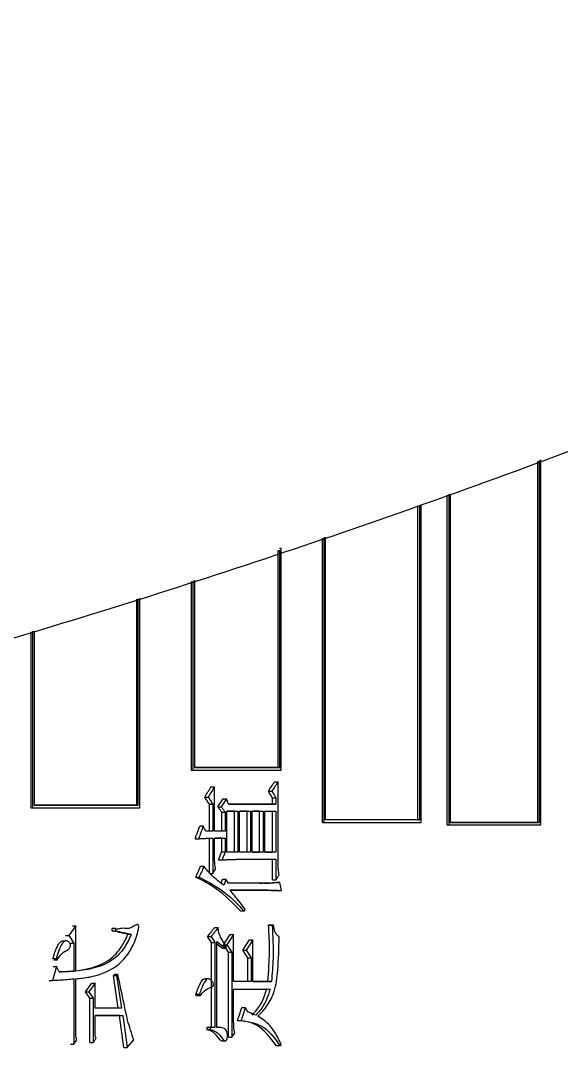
# Model space of a CAD drawing. Header units: millimetres. Extents: x 1953 to 4389, y 564 to 2287.
# Drawn here: x 2987.63 to 2998.45, y 829.46 to 850 of the extents above; entities that cross this region are included whole.
import ezdxf

# ---------------------------------------------------------------- set-up
doc = ezdxf.new("R2010")
doc.units = ezdxf.units.MM

msp = doc.modelspace()

# ---------------------------------------------------------------- linework, layer by layer
at = {"color": 7, "linetype": 'Continuous', "lineweight": 25}
for p, q in [((2997.968, 841.184), (2997.968, 833.957)), ((2998.007, 833.957), (2998.007, 841.199)), ((2998.035, 833.907), (2998.035, 841.21)), ((2996.156, 840.508), (2996.156, 833.907)), ((2996.194, 840.523), (2996.194, 833.907)), ((2996.224, 840.534), (2996.224, 833.957)), ((2995.571, 840.29), (2995.571, 834.007)), ((2995.608, 840.304), (2995.608, 834.007)), ((2995.639, 833.957), (2995.639, 840.315)), ((2993.695, 839.655), (2993.695, 833.957)), ((2993.727, 834.007), (2993.727, 839.666)), ((2992.81, 839.446), (2992.846, 839.446)), ((2992.846, 835.005), (2992.846, 839.446)), ((2993.659, 839.643), (2993.659, 833.957)), ((2992.778, 839.396), (2992.814, 839.396)), ((2992.778, 839.396), (2992.778, 835.055)), ((2992.814, 835.055), (2992.814, 839.396)), ((2991.042, 838.78), (2991.042, 835.005)), ((2991.076, 838.791), (2991.076, 835.005)), ((2991.109, 838.802), (2991.109, 835.055)), ((2989.953, 838.421), (2989.953, 834.302)), ((2989.986, 834.302), (2989.986, 838.432)), ((2990.02, 834.252), (2990.02, 838.443)), ((2987.84, 837.773), (2987.84, 834.252)), ((2987.872, 837.782), (2987.872, 834.252)), ((2987.906, 837.792), (2987.906, 834.302)), ((2991.042, 835.005), (2992.81, 835.005)), ((2991.042, 835.005), (2991.076, 835.005)), ((2991.076, 835.005), (2992.846, 835.005)), ((2991.109, 835.055), (2992.814, 835.055)), ((2992.778, 835.055), (2991.109, 835.055)), ((2992.778, 835.055), (2992.814, 835.055)), ((2992.81, 835.005), (2992.846, 835.005)), ((2992.71, 834.767), (2992.78, 834.767)), ((2991.442, 834.67), (2991.511, 834.67)), ((2991.511, 833.783), (2991.511, 834.67)), ((2992.585, 834.583), (2992.656, 834.583)), ((2991.315, 834.464), (2991.383, 834.464)), ((2991.407, 834.324), (2991.476, 834.324)), ((2991.407, 833.783), (2991.407, 834.324)), ((2991.476, 834.324), (2991.476, 833.783)), ((2991.683, 834.432), (2991.752, 834.432)), ((2992.739, 834.324), (2991.787, 834.324)), ((2991.787, 834.324), (2992.668, 834.324)), ((2992.668, 834.453), (2992.739, 834.453)), ((2992.668, 834.324), (2992.668, 834.453)), ((2992.668, 834.324), (2992.739, 834.324)), ((2992.739, 834.453), (2992.739, 834.324)), ((2987.84, 834.252), (2989.986, 834.252)), ((2987.84, 834.252), (2987.872, 834.252)), ((2989.953, 834.302), (2989.986, 834.302)), ((2989.986, 834.252), (2990.02, 834.252)), ((2991.577, 834.269), (2991.646, 834.269)), ((2991.654, 834.161), (2991.724, 834.161)), ((2991.654, 833.783), (2991.654, 834.161)), ((2991.724, 834.161), (2991.724, 833.783)), ((2991.759, 833.361), (2991.759, 834.183)), ((2991.759, 834.183), (2991.977, 834.183)), ((2991.908, 834.183), (2991.759, 834.183)), ((2991.908, 834.183), (2991.977, 834.183)), ((2991.908, 833.361), (2991.908, 834.183)), ((2991.977, 834.183), (2991.977, 833.361)), ((2992.012, 833.361), (2992.012, 834.183)), ((2992.012, 834.183), (2992.23, 834.183)), ((2992.16, 834.183), (2992.012, 834.183)), ((2992.16, 834.183), (2992.23, 834.183)), ((2992.16, 833.361), (2992.16, 834.183)), ((2992.23, 834.183), (2992.23, 833.361)), ((2992.265, 833.361), (2992.265, 834.183)), ((2992.265, 834.183), (2992.482, 834.183)), ((2992.411, 834.183), (2992.265, 834.183)), ((2992.411, 834.183), (2992.482, 834.183)), ((2992.411, 833.361), (2992.411, 834.183)), ((2992.482, 834.183), (2992.482, 833.361)), ((2992.516, 833.361), (2992.516, 834.183)), ((2992.516, 834.183), (2992.739, 834.183)), ((2992.668, 833.361), (2992.668, 834.183)), ((2992.739, 834.183), (2992.739, 833.361)), ((2993.659, 833.957), (2995.601, 833.957)), ((2993.695, 833.957), (2993.659, 833.957)), ((2995.571, 834.007), (2995.608, 834.007)), ((2996.156, 833.907), (2997.997, 833.907)), ((2996.156, 833.907), (2996.194, 833.907)), ((2997.968, 833.957), (2998.007, 833.957)), ((2997.997, 833.907), (2998.035, 833.907)), ((2991.284, 833.88), (2991.215, 833.88)), ((2991.476, 833.783), (2991.334, 833.783)), ((2991.724, 833.783), (2991.511, 833.783)), ((2991.123, 833.631), (2991.191, 833.631)), ((2991.407, 832.939), (2991.407, 833.642)), ((2991.476, 833.642), (2991.476, 832.939)), ((2991.511, 833.642), (2991.724, 833.642)), ((2991.511, 833.242), (2991.511, 833.642)), ((2991.654, 833.642), (2991.511, 833.642)), ((2991.654, 833.642), (2991.724, 833.642)), ((2991.654, 833.372), (2991.654, 833.642)), ((2991.724, 833.642), (2991.724, 833.372)), ((2991.654, 833.372), (2991.724, 833.372)), ((2991.977, 833.361), (2991.759, 833.361)), ((2992.23, 833.361), (2992.012, 833.361)), ((2992.482, 833.361), (2992.265, 833.361)), ((2992.265, 833.361), (2992.411, 833.361)), ((2992.482, 833.361), (2992.411, 833.361)), ((2992.739, 833.361), (2992.516, 833.361)), ((2992.516, 833.361), (2992.668, 833.361)), ((2992.739, 833.361), (2992.668, 833.361)), ((2991.229, 833.08), (2991.298, 833.08)), ((2991.591, 833.209), (2991.66, 833.209)), ((2991.956, 833.22), (2992.739, 833.22)), ((2992.668, 832.809), (2992.668, 833.22)), ((2992.739, 833.22), (2992.739, 832.809)), ((2991.407, 832.939), (2991.476, 832.939)), ((2991.137, 832.863), (2991.205, 832.863)), ((2991.668, 832.82), (2991.738, 832.82)), ((2991.787, 832.744), (2991.738, 832.82)), ((2992.488, 832.744), (2991.787, 832.744)), ((2992.418, 832.744), (2992.464, 832.744)), ((2992.668, 832.809), (2992.739, 832.809)), ((2992.815, 832.755), (2992.744, 832.755)), ((2992.85, 832.593), (2992.815, 832.755)), ((2991.815, 832.604), (2992.516, 832.604)), ((2992.446, 832.604), (2991.815, 832.604)), ((2992.446, 832.604), (2992.516, 832.604)), ((2992.779, 832.593), (2992.85, 832.593)), ((2992.104, 832.182), (2992.034, 832.182)), ((2992.104, 832.182), (2992.125, 832.214)), ((2988.736, 831.89), (2988.595, 831.695)), ((2988.671, 831.89), (2988.736, 831.89)), ((2988.736, 830.981), (2988.736, 831.89)), ((2991.513, 831.857), (2991.582, 831.857)), ((2992.592, 831.901), (2992.662, 831.901)), ((2992.62, 831.901), (2992.592, 831.901)), ((2992.69, 831.901), (2992.62, 831.901)), ((2992.69, 831.901), (2992.662, 831.901)), ((2988.53, 831.695), (2988.595, 831.695)), ((2988.595, 831.695), (2988.699, 831.544)), ((2989.532, 831.836), (2989.466, 831.836)), ((2989.466, 831.792), (2989.466, 831.836)), ((2989.466, 831.792), (2989.532, 831.792)), ((2989.532, 831.836), (2989.532, 831.792)), ((2989.846, 831.717), (2989.779, 831.717)), ((2991.371, 831.673), (2991.44, 831.673)), ((2991.449, 831.554), (2991.371, 831.673)), ((2991.44, 831.673), (2991.518, 831.554)), ((2991.69, 831.511), (2991.823, 831.717)), ((2991.893, 831.717), (2991.759, 831.511)), ((2991.823, 831.717), (2991.893, 831.717)), ((2991.893, 830.775), (2991.893, 831.717)), ((2988.525, 831.584), (2988.459, 831.584)), ((2988.634, 831.544), (2988.699, 831.544)), ((2988.699, 831.544), (2988.699, 830.981)), ((2991.449, 831.554), (2991.518, 831.554)), ((2991.449, 829.856), (2991.449, 831.554)), ((2991.518, 831.554), (2991.518, 829.856)), ((2991.554, 831.576), (2991.738, 831.435)), ((2991.554, 829.856), (2991.554, 831.576)), ((2991.668, 831.435), (2991.554, 831.523)), ((2991.738, 831.435), (2991.668, 831.435)), ((2991.69, 831.511), (2991.759, 831.511)), ((2991.788, 831.36), (2991.69, 831.511)), ((2991.738, 831.435), (2991.752, 831.468)), ((2991.759, 831.511), (2991.858, 831.36)), ((2992.076, 831.403), (2992.209, 831.608)), ((2992.279, 831.608), (2992.146, 831.403)), ((2992.209, 831.608), (2992.279, 831.608)), ((2992.279, 830.775), (2992.279, 831.608)), ((2991.788, 831.36), (2991.858, 831.36)), ((2991.788, 829.661), (2991.788, 831.36)), ((2991.858, 831.36), (2991.858, 829.661)), ((2992.076, 831.403), (2992.146, 831.403)), ((2992.174, 831.251), (2992.076, 831.403)), ((2992.146, 831.403), (2992.244, 831.251)), ((2992.174, 831.251), (2992.244, 831.251)), ((2992.174, 830.775), (2992.174, 831.251)), ((2992.244, 831.251), (2992.244, 830.775)), ((2988.35, 831.078), (2988.268, 830.797)), ((2988.285, 831.078), (2988.35, 831.078)), ((2988.3, 831.208), (2988.365, 831.208)), ((2988.402, 830.97), (2988.35, 831.078)), ((2988.634, 830.981), (2988.699, 830.981)), ((2988.699, 830.83), (2988.699, 829.521)), ((2988.736, 829.737), (2988.736, 830.83)), ((2989.509, 830.916), (2989.488, 830.894)), ((2989.488, 830.894), (2989.554, 830.894)), ((2989.583, 830.245), (2989.488, 830.894)), ((2989.576, 830.916), (2989.509, 830.916)), ((2989.576, 830.916), (2989.554, 830.894)), ((2989.554, 830.894), (2989.649, 830.245)), ((2991.39, 830.831), (2991.321, 830.831)), ((2988.203, 830.797), (2988.268, 830.797)), ((2988.93, 830.57), (2989.055, 830.743)), ((2989.121, 830.743), (2988.995, 830.57)), ((2989.055, 830.743), (2989.121, 830.743)), ((2989.121, 830.245), (2989.121, 830.743)), ((2992.244, 830.775), (2991.893, 830.775)), ((2991.893, 829.964), (2991.893, 830.624)), ((2991.893, 830.624), (2992.621, 830.624)), ((2992.649, 830.775), (2992.279, 830.775)), ((2992.279, 830.775), (2992.578, 830.775)), ((2992.578, 830.775), (2992.649, 830.775)), ((2988.93, 830.57), (2988.995, 830.57)), ((2989.018, 830.44), (2988.93, 830.57)), ((2988.995, 830.57), (2989.084, 830.44)), ((2989.018, 830.44), (2989.084, 830.44)), ((2989.018, 829.553), (2989.018, 830.44)), ((2991.205, 830.516), (2991.137, 830.516)), ((2991.151, 830.494), (2991.137, 830.516)), ((2991.151, 830.494), (2991.22, 830.494)), ((2991.205, 830.516), (2991.22, 830.494)), ((2989.649, 830.245), (2989.121, 830.245)), ((2992.055, 830.256), (2992.125, 830.256)), ((2989.121, 830.094), (2989.678, 830.094)), ((2989.121, 829.769), (2989.121, 830.094)), ((2989.612, 830.094), (2989.121, 830.094)), ((2989.612, 830.094), (2989.678, 830.094)), ((2989.699, 829.456), (2989.612, 830.094)), ((2989.678, 830.094), (2989.766, 829.456)), ((2991.971, 829.997), (2992.041, 829.997)), ((2991.357, 829.856), (2991.357, 829.813)), ((2991.426, 829.856), (2991.357, 829.856)), ((2991.357, 829.813), (2991.426, 829.813)), ((2991.426, 829.856), (2991.426, 829.813)), ((2991.518, 829.856), (2991.426, 829.856)), ((2991.585, 829.857), (2991.554, 829.857)), ((2988.699, 829.521), (2988.759, 829.607)), ((2989.766, 829.456), (2989.897, 829.607)), ((2991.647, 829.588), (2991.717, 829.588)), ((2991.788, 829.661), (2991.858, 829.661)), ((2991.858, 829.661), (2991.914, 829.748)), ((2988.634, 829.521), (2988.699, 829.521)), ((2989.018, 829.553), (2989.084, 829.553)), ((2989.699, 829.456), (2989.766, 829.456)), ((2992.822, 829.488), (2992.751, 829.488)), ((2992.822, 829.488), (2992.843, 829.51))]:
    msp.add_line(p, q, dxfattribs=at)
at = {"color": 7, "linetype": 'Continuous', "lineweight": 25, "flags": 128}
for points in [[(2992.78, 833.166), (2992.78, 833.761), (2992.78, 834.767)], [(2991.787, 834.324), (2991.769, 834.378), (2991.752, 834.432)], [(2991.738, 832.82), (2991.722, 832.775), (2991.708, 832.738), (2991.695, 832.701)], [(2988.342, 831.23), (2988.319, 831.23), (2988.298, 831.23), (2988.278, 831.23)], [(2988.342, 831.23), (2988.354, 831.219), (2988.365, 831.208)], [(2989.084, 830.44), (2989.084, 829.997), (2989.084, 829.553)]]:
    msp.add_lwpolyline(points, dxfattribs=at)
at = {"color": 7, "linetype": 'Continuous', "lineweight": 25}
for points, knots in [([(2938.32, 830.528), (2940.88, 830.553), (2944.46, 830.588), (2949.73, 830.867), (2954.194, 831.202), (2959.51, 831.768), (2965.079, 832.541), (2970.892, 833.551), (2976.864, 834.807), (2982.94, 836.318), (2989.078, 838.088), (2995.243, 840.123), (3001.406, 842.422), (3007.543, 844.987), (3013.631, 847.818), (3019.651, 850.911), (3025.584, 854.266), (3031.413, 857.878), (3037.123, 861.744), (3042.698, 865.858), (3048.125, 870.215), (3053.391, 874.809), (3058.482, 879.634), (3063.387, 884.682), (3068.094, 889.944), (3072.592, 895.414), (3076.87, 901.083), (3080.919, 906.94), (3084.729, 912.977), (3088.29, 919.182), (3091.595, 925.547), (3094.636, 932.06), (3097.405, 938.709), (3099.896, 945.483), (3102.101, 952.371), (3104.016, 959.36), (3105.634, 966.437), (3106.952, 973.591), (3107.965, 980.808), (3108.67, 988.075), (3109.062, 995.379), (3109.141, 1002.707), (3108.904, 1010.045), (3108.35, 1017.38), (3107.478, 1024.698), (3106.288, 1031.985), (3104.78, 1039.227), (3102.954, 1046.412), (3100.814, 1053.525), (3098.36, 1060.552), (3095.595, 1067.481), (3092.523, 1074.297), (3089.146, 1080.988), (3085.468, 1087.54), (3081.494, 1093.94), (3077.229, 1100.175), (3072.678, 1106.233), (3067.846, 1112.101), (3062.739, 1117.768), (3057.362, 1123.22), (3051.916, 1128.268), (3046.442, 1132.92), (3040.984, 1137.19), (3035.359, 1141.232), (3029.578, 1145.04), (3023.65, 1148.609), (3017.588, 1151.931), (3011.402, 1155.001), (3005.105, 1157.814), (2998.712, 1160.366), (2992.237, 1162.652), (2985.699, 1164.669), (2979.124, 1166.411), (2972.551, 1167.876), (2966.057, 1169.057), (2959.768, 1169.955), (2954.244, 1170.538), (2949.361, 1170.906), (2944.537, 1171.145), (2938.563, 1171.262), (2933.046, 1171.152), (2927.777, 1170.88), (2923.312, 1170.543), (2917.996, 1169.978), (2912.427, 1169.204), (2906.614, 1168.194), (2900.643, 1166.938), (2894.567, 1165.428), (2888.429, 1163.657), (2882.263, 1161.623), (2876.1, 1159.323), (2869.963, 1156.758), (2863.875, 1153.928), (2857.855, 1150.834), (2851.923, 1147.479), (2846.093, 1143.867), (2840.384, 1140.002), (2834.808, 1135.888), (2829.381, 1131.53), (2824.115, 1126.936), (2819.024, 1122.112), (2814.119, 1117.064), (2809.412, 1111.801), (2804.914, 1106.331), (2800.636, 1100.663), (2796.587, 1094.806), (2792.778, 1088.769), (2789.216, 1082.563), (2785.911, 1076.198), (2782.869, 1069.686), (2780.107, 1063.035), (2777.77, 1056.753), (2776.491, 1052.648), (2775.928, 1050.839)], [0, 0, 0, 0, 0.010207, 0.014274, 0.021037, 0.028056, 0.035587, 0.043451, 0.051578, 0.059911, 0.06841, 0.077044, 0.085791, 0.094634, 0.103558, 0.112554, 0.121612, 0.130726, 0.13989, 0.149098, 0.158347, 0.167633, 0.176954, 0.186306, 0.195688, 0.205098, 0.214535, 0.223996, 0.233481, 0.242989, 0.252518, 0.262068, 0.271639, 0.281229, 0.290838, 0.300466, 0.310113, 0.319778, 0.329461, 0.339162, 0.348881, 0.358618, 0.368373, 0.378146, 0.387938, 0.397748, 0.407578, 0.417427, 0.427296, 0.437185, 0.447097, 0.457031, 0.466988, 0.47697, 0.486979, 0.497016, 0.507082, 0.517181, 0.527315, 0.537488, 0.547704, 0.556915, 0.566123, 0.575327, 0.584526, 0.593719, 0.602905, 0.612082, 0.621247, 0.630396, 0.639524, 0.64862, 0.657668, 0.666638, 0.675463, 0.683979, 0.691963, 0.697606, 0.703501, 0.71122, 0.721427, 0.725494, 0.732257, 0.739276, 0.746807, 0.754671, 0.762798, 0.771131, 0.77963, 0.788264, 0.797011, 0.805853, 0.814778, 0.823774, 0.832832, 0.841946, 0.85111, 0.860318, 0.869567, 0.878853, 0.888174, 0.897526, 0.906908, 0.916318, 0.925755, 0.935216, 0.944701, 0.954208, 0.963738, 0.973288, 0.982858, 0.992449, 1, 1, 1, 1]), ([(2992.585, 834.583), (2992.606, 834.614), (2992.648, 834.675), (2992.689, 834.736), (2992.71, 834.767)], [0, 0, 0, 0, 0.499999, 1, 1, 1, 1]), ([(2992.78, 834.767), (2992.76, 834.736), (2992.718, 834.675), (2992.676, 834.614), (2992.656, 834.583)], [0, 0, 0, 0, 0.5, 1, 1, 1, 1]), ([(2991.315, 834.464), (2991.336, 834.498), (2991.378, 834.567), (2991.421, 834.635), (2991.442, 834.67)], [0, 0, 0, 0, 0.499999, 1, 1, 1, 1]), ([(2991.511, 834.67), (2991.49, 834.635), (2991.447, 834.567), (2991.405, 834.498), (2991.383, 834.464)], [0, 0, 0, 0, 0.5, 1, 1, 1, 1]), ([(2992.668, 834.453), (2992.654, 834.475), (2992.627, 834.518), (2992.599, 834.562), (2992.585, 834.583)], [0, 0, 0, 0, 0.5, 1, 1, 1, 1]), ([(2992.656, 834.583), (2992.669, 834.562), (2992.697, 834.518), (2992.725, 834.475), (2992.739, 834.453)], [0, 0, 0, 0, 0.499999, 1, 1, 1, 1]), ([(2991.407, 834.324), (2991.391, 834.347), (2991.361, 834.394), (2991.33, 834.441), (2991.315, 834.464)], [0, 0, 0, 0, 0.5, 1, 1, 1, 1]), ([(2991.383, 834.464), (2991.399, 834.441), (2991.43, 834.394), (2991.46, 834.347), (2991.476, 834.324)], [0, 0, 0, 0, 0.499999, 1, 1, 1, 1]), ([(2991.577, 834.269), (2991.594, 834.297), (2991.63, 834.351), (2991.665, 834.405), (2991.683, 834.432)], [0, 0, 0, 0, 0.499999, 1, 1, 1, 1]), ([(2991.752, 834.432), (2991.734, 834.405), (2991.699, 834.351), (2991.663, 834.297), (2991.646, 834.269)], [0, 0, 0, 0, 0.4999992, 1, 1, 1, 1]), ([(2987.872, 834.252), (2988.089, 834.252), (2988.525, 834.252), (2989.242, 834.252), (2989.737, 834.252), (2990.02, 834.252)], [0, 0, 0, 0, 0.300081, 0.600162, 1, 1, 1, 1]), ([(2987.906, 834.302), (2988.124, 834.302), (2988.559, 834.302), (2989.253, 834.302), (2989.726, 834.302), (2989.986, 834.302)], [0, 0, 0, 0, 0.309921, 0.619841, 1, 1, 1, 1]), ([(2989.953, 834.302), (2989.782, 834.302), (2989.44, 834.302), (2988.761, 834.302), (2988.246, 834.302), (2987.906, 834.302)], [0, 0, 0, 0, 0.2539403, 0.5078807, 1, 1, 1, 1]), ([(2991.654, 834.161), (2991.641, 834.179), (2991.615, 834.215), (2991.59, 834.251), (2991.577, 834.269)], [0, 0, 0, 0, 0.5, 1, 1, 1, 1]), ([(2991.646, 834.269), (2991.659, 834.251), (2991.685, 834.215), (2991.711, 834.179), (2991.724, 834.161)], [0, 0, 0, 0, 0.499999, 1, 1, 1, 1]), ([(2993.695, 833.957), (2993.893, 833.957), (2994.288, 833.957), (2994.937, 833.957), (2995.384, 833.957), (2995.639, 833.957)], [0, 0, 0, 0, 0.300081, 0.600162, 1, 1, 1, 1]), ([(2995.608, 834.007), (2995.417, 834.007), (2995.034, 834.007), (2994.408, 834.007), (2993.969, 834.007), (2993.727, 834.007)], [0, 0, 0, 0, 0.3099206, 0.6198411, 1, 1, 1, 1]), ([(2995.571, 834.007), (2995.417, 834.007), (2995.109, 834.007), (2994.497, 834.007), (2994.032, 834.007), (2993.727, 834.007)], [0, 0, 0, 0, 0.254867, 0.509735, 1, 1, 1, 1]), ([(2996.194, 833.907), (2996.381, 833.907), (2996.756, 833.907), (2997.371, 833.907), (2997.794, 833.907), (2998.035, 833.907)], [0, 0, 0, 0, 0.300081, 0.600162, 1, 1, 1, 1]), ([(2996.224, 833.957), (2996.411, 833.957), (2996.786, 833.957), (2997.381, 833.957), (2997.784, 833.957), (2998.007, 833.957)], [0, 0, 0, 0, 0.309921, 0.619841, 1, 1, 1, 1]), ([(2997.968, 833.957), (2997.822, 833.957), (2997.53, 833.957), (2996.952, 833.957), (2996.512, 833.957), (2996.224, 833.957)], [0, 0, 0, 0, 0.25537, 0.51074, 1, 1, 1, 1]), ([(2991.123, 833.631), (2991.138, 833.673), (2991.169, 833.756), (2991.2, 833.839), (2991.215, 833.88)], [0, 0, 0, 0, 0.5, 1, 1, 1, 1]), ([(2991.284, 833.88), (2991.268, 833.839), (2991.238, 833.756), (2991.207, 833.673), (2991.191, 833.631)], [0, 0, 0, 0, 0.499999, 1, 1, 1, 1]), ([(2991.334, 833.783), (2991.325, 833.799), (2991.309, 833.831), (2991.292, 833.864), (2991.284, 833.88)], [0, 0, 0, 0, 0.500001, 1, 1, 1, 1]), ([(2991.191, 833.631), (2991.217, 833.633), (2991.27, 833.637), (2991.365, 833.641), (2991.433, 833.642), (2991.476, 833.642)], [0, 0, 0, 0, 0.276869, 0.553757, 1, 1, 1, 1]), ([(2991.591, 833.209), (2991.601, 833.236), (2991.623, 833.291), (2991.644, 833.345), (2991.654, 833.372)], [0, 0, 0, 0, 0.499999, 1, 1, 1, 1]), ([(2991.724, 833.372), (2991.713, 833.345), (2991.692, 833.291), (2991.671, 833.236), (2991.66, 833.209)], [0, 0, 0, 0, 0.5, 1, 1, 1, 1]), ([(2991.137, 832.863), (2991.149, 832.892), (2991.171, 832.943), (2991.202, 833.015), (2991.22, 833.058), (2991.229, 833.08)], [0, 0, 0, 0, 0.402506, 0.701253, 1, 1, 1, 1]), ([(2991.298, 833.08), (2991.286, 833.051), (2991.264, 833), (2991.233, 832.928), (2991.215, 832.885), (2991.205, 832.863)], [0, 0, 0, 0, 0.402372, 0.701186, 1, 1, 1, 1]), ([(2991.695, 832.701), (2991.616, 832.76), (2991.474, 832.867), (2991.352, 833.014), (2991.298, 833.08)], [0, 0, 0, 0, 0.5582906, 1, 1, 1, 1]), ([(2991.532, 833.025), (2991.525, 833.065), (2991.513, 833.136), (2991.512, 833.21), (2991.511, 833.242)], [0, 0, 0, 0, 0.558835, 1, 1, 1, 1]), ([(2991.66, 833.209), (2991.662, 833.209), (2991.667, 833.21), (2991.672, 833.21), (2991.677, 833.21), (2991.681, 833.21), (2991.686, 833.21), (2991.69, 833.211), (2991.695, 833.211), (2991.699, 833.211), (2991.704, 833.211), (2991.709, 833.211), (2991.713, 833.211), (2991.719, 833.212), (2991.723, 833.212), (2991.728, 833.212), (2991.732, 833.212), (2991.74, 833.212), (2991.749, 833.213), (2991.758, 833.213), (2991.767, 833.213), (2991.776, 833.214), (2991.785, 833.214), (2991.794, 833.214), (2991.803, 833.215), (2991.815, 833.215), (2991.824, 833.215), (2991.833, 833.216), (2991.842, 833.216), (2991.851, 833.216), (2991.86, 833.217), (2991.869, 833.217), (2991.878, 833.217), (2991.887, 833.218), (2991.894, 833.218), (2991.9, 833.218), (2991.907, 833.218), (2991.913, 833.219), (2991.917, 833.219), (2991.922, 833.219), (2991.926, 833.219), (2991.931, 833.219), (2991.935, 833.219), (2991.94, 833.22), (2991.945, 833.22), (2991.95, 833.22), (2991.954, 833.22), (2991.956, 833.22)], [0, 0, 0, 0, 0.022858, 0.045716, 0.057145, 0.068574, 0.091432, 0.102861, 0.11429, 0.137148, 0.148577, 0.160006, 0.182864, 0.194293, 0.217151, 0.22858, 0.240009, 0.262867, 0.308583, 0.331441, 0.354299, 0.400015, 0.422873, 0.445731, 0.491447, 0.514305, 0.560021, 0.582879, 0.605737, 0.651453, 0.674311, 0.697169, 0.742885, 0.765743, 0.788601, 0.811459, 0.834317, 0.857175, 0.868604, 0.880033, 0.90289, 0.914319, 0.925748, 0.948606, 0.960035, 0.980018, 1, 1, 1, 1]), ([(2992.801, 832.907), (2992.796, 832.943), (2992.787, 833.004), (2992.781, 833.091), (2992.781, 833.141), (2992.78, 833.166)], [0, 0, 0, 0, 0.425218, 0.711978, 1, 1, 1, 1]), ([(2991.476, 832.939), (2991.485, 832.953), (2991.504, 832.982), (2991.523, 833.011), (2991.532, 833.025)], [0, 0, 0, 0, 0.4999996, 1, 1, 1, 1]), ([(2992.739, 832.809), (2992.749, 832.825), (2992.77, 832.858), (2992.791, 832.89), (2992.801, 832.907)], [0, 0, 0, 0, 0.499999, 1, 1, 1, 1]), ([(2992.034, 832.182), (2991.879, 832.342), (2991.604, 832.627), (2991.279, 832.791), (2991.137, 832.863)], [0, 0, 0, 0, 0.563504, 1, 1, 1, 1]), ([(2991.205, 832.863), (2991.386, 832.769), (2991.71, 832.599), (2991.983, 832.31), (2992.104, 832.182)], [0, 0, 0, 0, 0.556051, 1, 1, 1, 1]), ([(2991.642, 832.745), (2991.642, 832.745), (2991.646, 832.758), (2991.655, 832.783), (2991.664, 832.808), (2991.668, 832.82)], [0, 0, 0, 0, 0.0103119, 0.5051567, 1, 1, 1, 1]), ([(2992.815, 832.755), (2992.813, 832.755), (2992.808, 832.754), (2992.797, 832.753), (2992.787, 832.752), (2992.777, 832.752), (2992.771, 832.751), (2992.766, 832.751), (2992.761, 832.75), (2992.755, 832.75), (2992.747, 832.749), (2992.737, 832.749), (2992.727, 832.748), (2992.717, 832.747), (2992.706, 832.747), (2992.696, 832.746), (2992.686, 832.746), (2992.676, 832.746), (2992.666, 832.745), (2992.656, 832.745), (2992.646, 832.745), (2992.636, 832.745), (2992.625, 832.744), (2992.615, 832.744), (2992.605, 832.744), (2992.595, 832.744), (2992.587, 832.744), (2992.58, 832.744), (2992.573, 832.744), (2992.567, 832.744), (2992.562, 832.744), (2992.557, 832.744), (2992.552, 832.744), (2992.547, 832.744), (2992.542, 832.744), (2992.537, 832.744), (2992.531, 832.744), (2992.526, 832.744), (2992.521, 832.744), (2992.516, 832.744), (2992.511, 832.744), (2992.506, 832.744), (2992.501, 832.744), (2992.495, 832.744), (2992.491, 832.744), (2992.488, 832.744)], [0, 0, 0, 0, 0.0232736, 0.0465473, 0.0930947, 0.1163684, 0.1396421, 0.151279, 0.1629158, 0.1861895, 0.2094632, 0.2327369, 0.2792845, 0.3025582, 0.3258319, 0.3723795, 0.3956532, 0.4189269, 0.4654744, 0.4887481, 0.5120218, 0.5585692, 0.5818429, 0.6051166, 0.651664, 0.6749377, 0.6982114, 0.7214851, 0.7447588, 0.7563956, 0.7796693, 0.7913062, 0.802943, 0.8262167, 0.8378536, 0.8494904, 0.8727641, 0.8844009, 0.8960378, 0.9193114, 0.9309483, 0.9425851, 0.9658588, 0.9774957, 1, 1, 1, 1]), ([(2992.498, 832.744), (2992.512, 832.744), (2992.56, 832.744), (2992.643, 832.746), (2992.711, 832.752), (2992.744, 832.755)], [0, 0, 0, 0, 0.171827, 0.585698, 1, 1, 1, 1]), ([(2992.125, 832.214), (2992.088, 832.266), (2992.02, 832.361), (2991.915, 832.489), (2991.849, 832.565), (2991.815, 832.604)], [0, 0, 0, 0, 0.38007, 0.689866, 1, 1, 1, 1]), ([(2992.779, 832.593), (2992.738, 832.594), (2992.662, 832.597), (2992.551, 832.6), (2992.481, 832.602), (2992.446, 832.604)], [0, 0, 0, 0, 0.371274, 0.685636, 1, 1, 1, 1]), ([(2992.516, 832.604), (2992.519, 832.604), (2992.524, 832.603), (2992.531, 832.603), (2992.536, 832.603), (2992.541, 832.603), (2992.546, 832.603), (2992.551, 832.602), (2992.556, 832.602), (2992.562, 832.602), (2992.567, 832.602), (2992.572, 832.602), (2992.578, 832.602), (2992.586, 832.601), (2992.596, 832.601), (2992.607, 832.601), (2992.617, 832.6), (2992.627, 832.6), (2992.638, 832.6), (2992.648, 832.599), (2992.658, 832.599), (2992.669, 832.599), (2992.679, 832.598), (2992.689, 832.598), (2992.699, 832.598), (2992.71, 832.597), (2992.718, 832.597), (2992.725, 832.597), (2992.733, 832.597), (2992.741, 832.596), (2992.748, 832.596), (2992.755, 832.596), (2992.76, 832.596), (2992.765, 832.596), (2992.77, 832.595), (2992.775, 832.595), (2992.781, 832.595), (2992.786, 832.595), (2992.791, 832.595), (2992.796, 832.595), (2992.801, 832.594), (2992.806, 832.594), (2992.811, 832.594), (2992.817, 832.594), (2992.822, 832.594), (2992.827, 832.594), (2992.832, 832.593), (2992.837, 832.593), (2992.843, 832.593), (2992.847, 832.593), (2992.85, 832.593)], [0, 0, 0, 0, 0.023174, 0.046349, 0.057936, 0.069523, 0.092698, 0.104285, 0.115872, 0.139047, 0.150634, 0.162221, 0.185396, 0.20857, 0.231745, 0.278094, 0.301268, 0.324442, 0.370791, 0.393966, 0.41714, 0.463489, 0.486664, 0.509838, 0.556187, 0.579362, 0.602536, 0.625711, 0.648885, 0.672059, 0.695234, 0.718408, 0.729996, 0.741583, 0.764757, 0.776345, 0.787932, 0.811106, 0.822693, 0.834281, 0.857455, 0.869042, 0.88063, 0.903804, 0.915391, 0.926979, 0.950153, 0.96174, 0.973327, 1, 1, 1, 1]), ([(2988.736, 830.83), (2988.827, 830.839), (2989.102, 830.868), (2989.476, 830.998), (2989.795, 831.308), (2989.926, 831.587), (2989.982, 831.781), (2989.996, 831.857), (2989.993, 831.89), (2989.99, 831.901), (2989.986, 831.908), (2989.98, 831.913), (2989.968, 831.915), (2989.927, 831.904), (2989.865, 831.86), (2989.766, 831.82), (2989.676, 831.849), (2989.607, 831.827), (2989.57, 831.82), (2989.547, 831.824), (2989.537, 831.83), (2989.533, 831.835), (2989.532, 831.836)], [0, 0, 0, 0, 0.12969, 0.391826, 0.53917, 0.686254, 0.737833, 0.763743, 0.768247, 0.772786, 0.775634, 0.778494, 0.782467, 0.792759, 0.837973, 0.883317, 0.939016, 0.96559, 0.984609, 0.99227, 0.998264, 1, 1, 1, 1]), ([(2991.371, 831.673), (2991.389, 831.696), (2991.422, 831.739), (2991.469, 831.8), (2991.498, 831.838), (2991.513, 831.857)], [0, 0, 0, 0, 0.376207, 0.688103, 1, 1, 1, 1]), ([(2991.582, 831.857), (2991.564, 831.834), (2991.532, 831.792), (2991.485, 831.731), (2991.455, 831.692), (2991.44, 831.673)], [0, 0, 0, 0, 0.375947, 0.687973, 1, 1, 1, 1]), ([(2991.752, 831.468), (2991.726, 831.505), (2991.683, 831.567), (2991.632, 831.664), (2991.593, 831.754), (2991.586, 831.823), (2991.582, 831.857)], [0, 0, 0, 0, 0.334836, 0.553745, 0.775373, 1, 1, 1, 1]), ([(2992.578, 830.775), (2992.593, 830.974), (2992.621, 831.348), (2992.601, 831.724), (2992.592, 831.901)], [0, 0, 0, 0, 0.529593, 1, 1, 1, 1]), ([(2992.662, 831.901), (2992.674, 831.68), (2992.694, 831.304), (2992.662, 830.93), (2992.649, 830.775)], [0, 0, 0, 0, 0.586461, 1, 1, 1, 1]), ([(2992.801, 831.673), (2992.784, 831.684), (2992.75, 831.707), (2992.708, 831.788), (2992.697, 831.858), (2992.69, 831.901)], [0, 0, 0, 0, 0.268929, 0.548046, 1, 1, 1, 1]), ([(2988.671, 830.981), (2988.755, 830.992), (2989.008, 831.026), (2989.366, 831.139), (2989.646, 831.433), (2989.741, 831.635), (2989.779, 831.717)], [0, 0, 0, 0, 0.194025, 0.585754, 0.833326, 1, 1, 1, 1]), ([(2989.846, 831.717), (2989.801, 831.622), (2989.711, 831.431), (2989.463, 831.173), (2989.124, 831.033), (2988.86, 830.998), (2988.736, 830.981)], [0, 0, 0, 0, 0.194334, 0.390703, 0.714344, 1, 1, 1, 1]), ([(2989.779, 831.717), (2989.729, 831.729), (2989.652, 831.747), (2989.547, 831.773), (2989.493, 831.786), (2989.466, 831.792)], [0, 0, 0, 0, 0.482237, 0.741118, 1, 1, 1, 1]), ([(2989.532, 831.792), (2989.582, 831.78), (2989.66, 831.761), (2989.765, 831.736), (2989.819, 831.723), (2989.846, 831.717)], [0, 0, 0, 0, 0.481628, 0.740814, 1, 1, 1, 1]), ([(2992.377, 830.083), (2992.443, 830.149), (2992.575, 830.282), (2992.729, 830.596), (2992.791, 831.08), (2992.797, 831.449), (2992.801, 831.673)], [0, 0, 0, 0, 0.189312, 0.380663, 0.622562, 1, 1, 1, 1]), ([(2988.278, 831.23), (2988.3, 831.303), (2988.331, 831.406), (2988.389, 831.519), (2988.426, 831.571), (2988.454, 831.581), (2988.459, 831.583)], [0, 0, 0, 0, 0.537893, 0.745384, 0.947325, 1, 1, 1, 1]), ([(2988.365, 831.208), (2988.403, 831.267), (2988.47, 831.372), (2988.586, 831.404), (2988.628, 831.465), (2988.636, 831.501), (2988.623, 831.535), (2988.604, 831.56), (2988.582, 831.579), (2988.557, 831.588), (2988.532, 831.588), (2988.488, 831.569), (2988.441, 831.5), (2988.389, 831.381), (2988.36, 831.287), (2988.342, 831.23)], [0, 0, 0, 0, 0.207899, 0.367255, 0.399925, 0.431308, 0.463075, 0.497006, 0.528572, 0.558381, 0.588718, 0.619577, 0.72297, 0.829976, 1, 1, 1, 1]), ([(2988.268, 830.797), (2988.32, 830.8), (2988.418, 830.806), (2988.562, 830.817), (2988.653, 830.825), (2988.699, 830.83)], [0, 0, 0, 0, 0.360432, 0.680193, 1, 1, 1, 1]), ([(2988.699, 830.981), (2988.672, 830.979), (2988.618, 830.975), (2988.519, 830.971), (2988.447, 830.97), (2988.402, 830.97)], [0, 0, 0, 0, 0.273961, 0.547941, 1, 1, 1, 1]), ([(2988.402, 830.971), (2988.407, 830.971), (2988.44, 830.971), (2988.518, 830.973), (2988.589, 830.978), (2988.634, 830.981)], [0, 0, 0, 0, 0.0729635, 0.4234071, 1, 1, 1, 1]), ([(2989.897, 829.607), (2989.853, 829.737), (2989.773, 829.971), (2989.686, 830.417), (2989.619, 830.721), (2989.576, 830.916)], [0, 0, 0, 0, 0.310143, 0.557762, 1, 1, 1, 1]), ([(2991.137, 830.516), (2991.152, 830.559), (2991.183, 830.643), (2991.226, 830.737), (2991.263, 830.798), (2991.289, 830.824), (2991.311, 830.833), (2991.32, 830.831), (2991.321, 830.831)], [0, 0, 0, 0, 0.345691, 0.672315, 0.79105, 0.911206, 0.988404, 1, 1, 1, 1]), ([(2991.22, 830.494), (2991.247, 830.525), (2991.314, 830.6), (2991.405, 830.65), (2991.468, 830.673), (2991.483, 830.687), (2991.488, 830.697), (2991.491, 830.71), (2991.489, 830.728), (2991.482, 830.753), (2991.46, 830.788), (2991.432, 830.814), (2991.401, 830.832), (2991.377, 830.832), (2991.351, 830.819), (2991.302, 830.759), (2991.255, 830.653), (2991.22, 830.556), (2991.205, 830.516)], [0, 0, 0, 0, 0.1375244, 0.3354473, 0.378025, 0.3932997, 0.4036024, 0.4139367, 0.4291013, 0.4551326, 0.490172, 0.5575547, 0.5885238, 0.6196728, 0.649408, 0.6936142, 0.8709566, 1, 1, 1, 1]), ([(2992.265, 830.105), (2992.307, 830.15), (2992.377, 830.225), (2992.455, 830.359), (2992.513, 830.484), (2992.538, 830.577), (2992.55, 830.624)], [0, 0, 0, 0, 0.3329371, 0.5523214, 0.7746795, 1, 1, 1, 1]), ([(2992.621, 830.624), (2992.6, 830.553), (2992.565, 830.435), (2992.49, 830.296), (2992.418, 830.19), (2992.362, 830.133), (2992.335, 830.105)], [0, 0, 0, 0, 0.34637, 0.567178, 0.784978, 1, 1, 1, 1]), ([(2991.971, 829.997), (2991.981, 830.027), (2992, 830.086), (2992.028, 830.172), (2992.046, 830.228), (2992.055, 830.256)], [0, 0, 0, 0, 0.354462, 0.677231, 1, 1, 1, 1]), ([(2992.125, 830.256), (2992.115, 830.226), (2992.096, 830.167), (2992.068, 830.08), (2992.05, 830.025), (2992.041, 829.997)], [0, 0, 0, 0, 0.354383, 0.677192, 1, 1, 1, 1]), ([(2992.174, 830.17), (2992.166, 830.184), (2992.149, 830.213), (2992.133, 830.242), (2992.125, 830.256)], [0, 0, 0, 0, 0.4999983, 1, 1, 1, 1]), ([(2992.751, 829.488), (2992.626, 829.653), (2992.404, 829.943), (2992.102, 829.98), (2991.971, 829.997)], [0, 0, 0, 0, 0.565517, 1, 1, 1, 1]), ([(2992.041, 829.997), (2992.208, 829.97), (2992.512, 829.92), (2992.726, 829.622), (2992.822, 829.488)], [0, 0, 0, 0, 0.551895, 1, 1, 1, 1]), ([(2992.335, 830.105), (2992.311, 830.113), (2992.272, 830.126), (2992.218, 830.149), (2992.189, 830.163), (2992.174, 830.17)], [0, 0, 0, 0, 0.443144, 0.721519, 1, 1, 1, 1]), ([(2992.843, 829.51), (2992.803, 829.596), (2992.738, 829.737), (2992.617, 829.899), (2992.501, 830.003), (2992.418, 830.057), (2992.377, 830.083)], [0, 0, 0, 0, 0.347372, 0.56793, 0.785018, 1, 1, 1, 1]), ([(2991.651, 829.59), (2991.647, 829.59), (2991.633, 829.592), (2991.578, 829.657), (2991.502, 829.771), (2991.401, 829.8), (2991.357, 829.813)], [0, 0, 0, 0, 0.036377, 0.114476, 0.614892, 1, 1, 1, 1]), ([(2991.426, 829.813), (2991.483, 829.796), (2991.585, 829.767), (2991.656, 829.642), (2991.706, 829.591), (2991.728, 829.584), (2991.744, 829.593), (2991.757, 829.611), (2991.768, 829.645), (2991.773, 829.692), (2991.767, 829.743), (2991.751, 829.79), (2991.711, 829.84), (2991.64, 829.857), (2991.582, 829.856), (2991.554, 829.856)], [0, 0, 0, 0, 0.230342, 0.416704, 0.453392, 0.487581, 0.504129, 0.522219, 0.561724, 0.611998, 0.663323, 0.713955, 0.762021, 0.881086, 1, 1, 1, 1]), ([(2991.914, 829.748), (2991.907, 829.788), (2991.894, 829.859), (2991.893, 829.932), (2991.893, 829.964)], [0, 0, 0, 0, 0.558835, 1, 1, 1, 1]), ([(2988.759, 829.607), (2988.753, 829.621), (2988.744, 829.643), (2988.739, 829.677), (2988.737, 829.707), (2988.736, 829.727), (2988.736, 829.737)], [0, 0, 0, 0, 0.335689, 0.556704, 0.778126, 1, 1, 1, 1]), ([(2989.084, 829.553), (2989.092, 829.566), (2989.106, 829.586), (2989.126, 829.615), (2989.137, 829.631), (2989.143, 829.64)], [0, 0, 0, 0, 0.432631, 0.716316, 1, 1, 1, 1]), ([(2989.143, 829.64), (2989.137, 829.656), (2989.126, 829.684), (2989.121, 829.729), (2989.121, 829.756), (2989.121, 829.769)], [0, 0, 0, 0, 0.400023, 0.697528, 1, 1, 1, 1])]:
    msp.add_open_spline(points, degree=3, knots=knots, dxfattribs=at)

doc.saveas('drawing.dxf')
